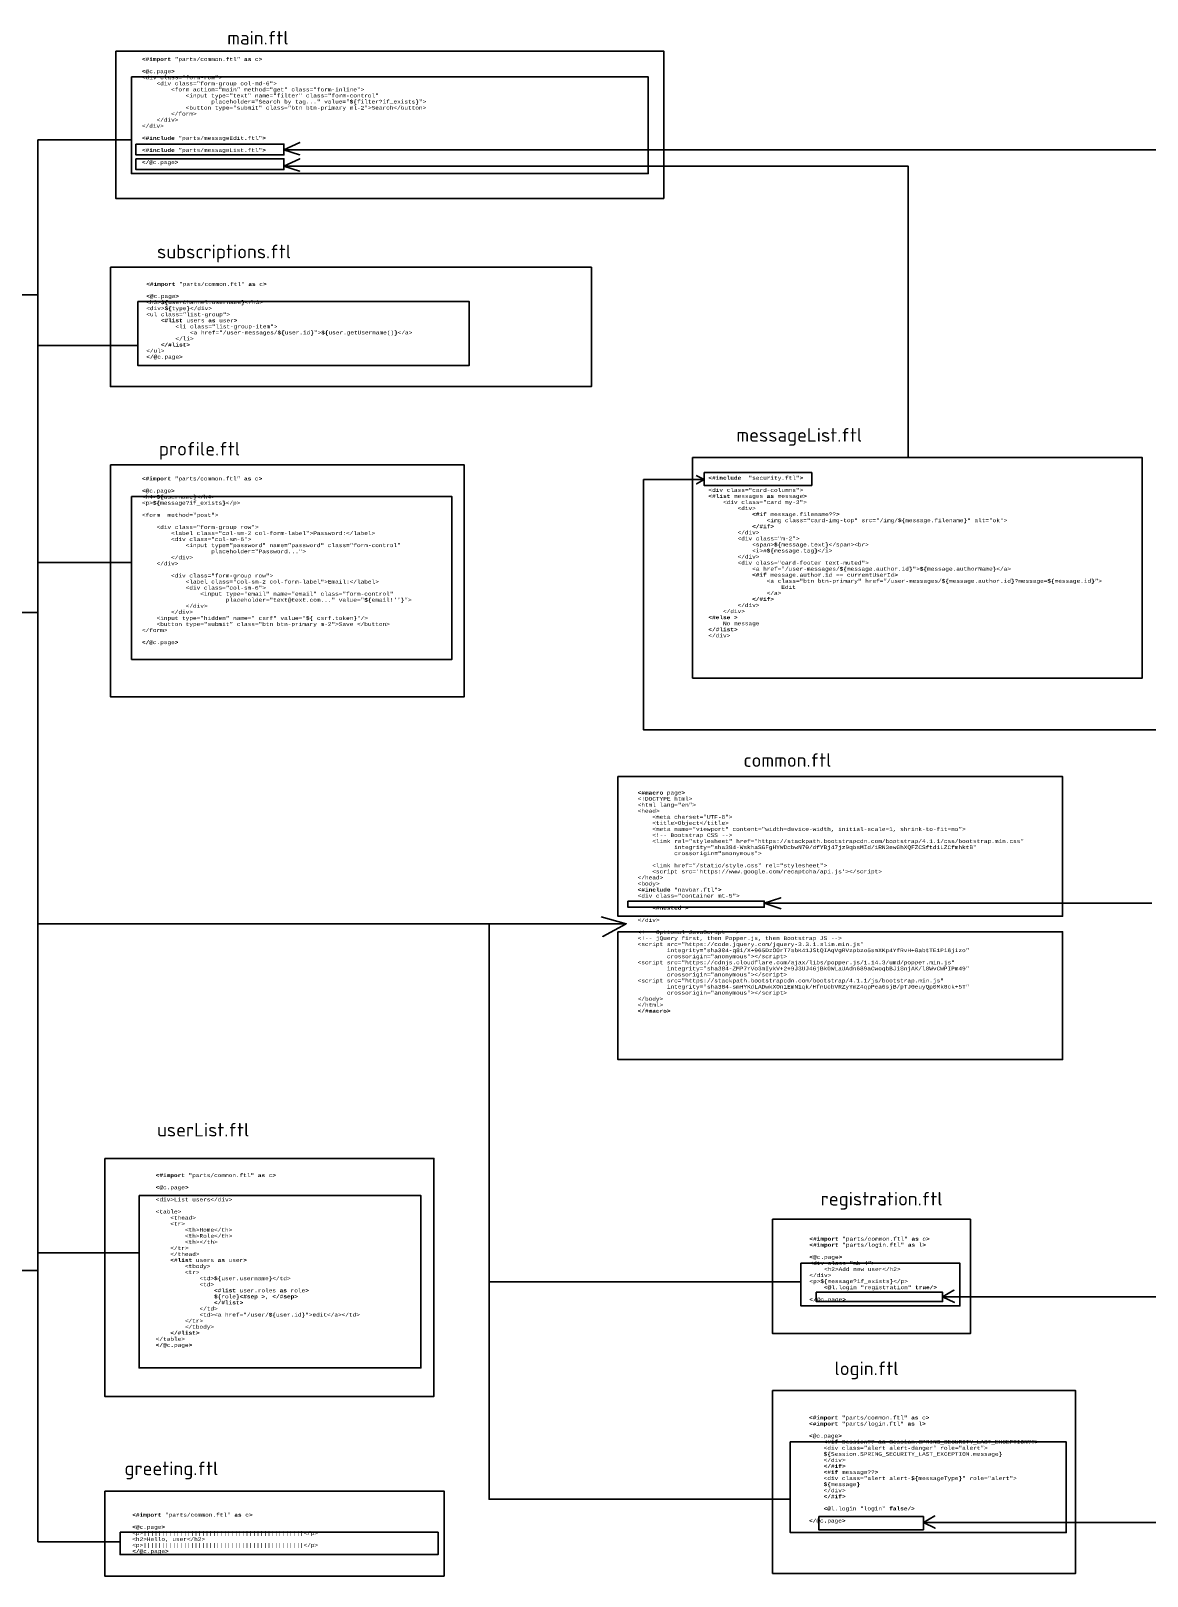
# Model space of a CAD drawing. Header units: millimetres. Extents: x 2803 to 4170, y 2152 to 2948.
# Drawn here: x 3096 to 3672, y 2152 to 2948 of the extents above; entities that cross this region are included whole.
import ezdxf

# ---------------------------------------------------------------- set-up
doc = ezdxf.new("R2010")
doc.units = ezdxf.units.MM
doc.styles.get("Standard").update_dxf_attribs({"font": 'arial.ttf'})

msp = doc.modelspace()

# ---------------------------------------------------------------- linework, layer by layer
at = {"color": 3, "lineweight": 30}
for p, q in [((3100.06, 2892.22), (3148.22, 2892.22)), ((3100.06, 2812.33), (2992.76, 2812.33)), ((3100.06, 2786.14), (3151.61, 2786.14)), ((3148.32, 2674.27), (3100.06, 2674.27)), ((3026.37, 2648.46), (3100.06, 2648.46)), ((3152.18, 2318.37), (3100.06, 2318.37))]:
    msp.add_line(p, q, dxfattribs=at)
at = {"color": 4, "lineweight": 30}
for points in [[(3140.19, 2937.95), (3422.72, 2937.95), (3422.72, 2862), (3140.19, 2862)], [(3137.41, 2826.52), (3385.43, 2826.52), (3385.43, 2765.02), (3137.41, 2765.02)], [(3137.47, 2724.64), (3319.83, 2724.64), (3319.83, 2605.08), (3137.47, 2605.08)], [(3134.54, 2367.05), (3304.23, 2367.05), (3304.23, 2244.36), (3134.54, 2244.36)], [(3478.83, 2247.43), (3635.09, 2247.43), (3635.09, 2153.17), (3478.83, 2153.17)], [(3134.54, 2195.55), (3309.43, 2195.55), (3309.43, 2151.75), (3134.54, 2151.75)]]:
    msp.add_lwpolyline(points, close=True, dxfattribs=at)
at = {"color": 3, "lineweight": 30}
for points in [[(3148.22, 2924.64), (3414.75, 2924.64), (3414.75, 2874.82), (3148.22, 2874.82)], [(3151.61, 2808.89), (3322.34, 2808.89), (3322.34, 2775.84), (3151.61, 2775.84)], [(3148.32, 2708.29), (3313.51, 2708.29), (3313.51, 2624.34), (3148.32, 2624.34)], [(3399.1, 2563.94), (3628.31, 2563.94), (3628.31, 2491.9), (3399.1, 2491.9)], [(3399.1, 2483.98), (3628.31, 2483.98), (3628.31, 2418.03), (3399.1, 2418.03)], [(3152.18, 2347.94), (3297.48, 2347.94), (3297.48, 2259.04), (3152.18, 2259.04)], [(3478.83, 2335.74), (3580.87, 2335.74), (3580.87, 2276.78), (3478.83, 2276.78)], [(3493.46, 2313.04), (3575.45, 2313.04), (3575.45, 2291.08), (3493.46, 2291.08)], [(3487.94, 2220.91), (3630.28, 2220.91), (3630.28, 2174.22), (3487.94, 2174.22)], [(3142.43, 2174.32), (3306.33, 2174.32), (3306.33, 2162.82), (3142.43, 2162.82)]]:
    msp.add_lwpolyline(points, close=True, dxfattribs=at)
for points in [[(3100.06, 2892.22), (3100.06, 2169.43)], [(3390.37, 2491.68), (3403.35, 2488.06), (3391.25, 2481.53), (3403.35, 2488.06), (3100.06, 2488.06)], [(3332.66, 2488.06), (3332.66, 2191.39), (3487.94, 2191.39)], [(3025.76, 2309.3), (3100.06, 2309.3)], [(3493.46, 2303.45), (3332.66, 2303.45)], [(3142.43, 2169.43), (3100.06, 2169.43)]]:
    msp.add_lwpolyline(points, dxfattribs=at)
at = {"color": 64, "lineweight": 30}
for points in [[(3150.6, 2890.07), (3226.91, 2890.07), (3226.91, 2884.46), (3150.6, 2884.46)], [(3150.6, 2882.47), (3226.91, 2882.47), (3226.91, 2876.85), (3150.6, 2876.85)], [(3437.55, 2728.37), (3669.46, 2728.37), (3669.46, 2614.71), (3437.55, 2614.71)]]:
    msp.add_lwpolyline(points, close=True, dxfattribs=at)
for points in [[(3226.91, 2887.08), (3235.07, 2890.89), (3226.91, 2887.08), (3234.98, 2884.55), (3226.91, 2887.08), (3813.18, 2887.08), (3813.18, 2821.87)], [(3226.91, 2878.68), (3235.07, 2882.48), (3226.91, 2878.68), (3234.98, 2876.14), (3226.91, 2878.68), (3548.73, 2878.68), (3548.73, 2728.37)]]:
    msp.add_lwpolyline(points, dxfattribs=at)
at = {"color": 2, "lineweight": 30}
msp.add_lwpolyline([(3439.35, 2719.18), (3443.51, 2717.09), (3439.62, 2714.82), (3443.51, 2717.09), (3412.28, 2717.09), (3412.28, 2588.03), (3711.97, 2588.03)], dxfattribs=at)
msp.add_lwpolyline([(3443.51, 2720.65), (3499.06, 2720.65), (3499.06, 2714.07), (3443.51, 2714.07)], close=True, dxfattribs=at)
at = {"color": 1, "lineweight": 30}
msp.add_lwpolyline([(3674.38, 2498.61), (3474.51, 2498.61), (3483.07, 2501.46), (3474.51, 2498.61), (3483.25, 2495.71)], dxfattribs=at)
msp.add_lwpolyline([(3404.28, 2499.75), (3474.51, 2499.75), (3474.51, 2496.59), (3404.28, 2496.59)], close=True, dxfattribs=at)
at = {"color": 6, "lineweight": 30}
for points in [[(3556.58, 2179.32), (3562.44, 2182.77), (3556.58, 2179.32), (3562.65, 2176.44), (3556.58, 2179.32), (3680.78, 2179.32), (3680.78, 2295.69), (3680.78, 2295.69), (3680.78, 2331.41), (3947.73, 2331.41)], [(3566.49, 2295.69), (3572.36, 2299.13), (3566.49, 2295.69), (3572.56, 2292.81), (3566.49, 2295.69), (3680.78, 2295.69), (3680.78, 2295.69)]]:
    msp.add_lwpolyline(points, dxfattribs=at)
for points in [[(3501.32, 2298.08), (3566.49, 2298.08), (3566.49, 2293.28), (3501.32, 2293.28)], [(3502.62, 2182.4), (3556.58, 2182.4), (3556.58, 2175.6), (3502.62, 2175.6)]]:
    msp.add_lwpolyline(points, close=True, dxfattribs=at)

# ---------------------------------------------------------------- texts
at = {"attachment_point": 1}
for s, width, insert, char_height in [('{\\fISOCPEUR|b0|i0|c0|p34;main.ftl}', 101.5882, (3197.65, 2948.35), 7), ('{\\fCourier New|b1|i0|c204|p49;\\H0.75x;\\C23;\\c3307724;<#import \\fCourier New|b0|i0|c204|p49;\\C75;\\c5867370;"parts/common.ftl" \\fCourier New|b1|i0|c204|p49;\\C23;\\c3307724;as \\fCourier New|b0|i0|c204|p49;\\C9;\\c13023145;c\\fCourier New|b1|i0|c204|p49;\\C23;\\c3307724;>^J^J<@\\fCourier New|b0|i0|c204|p49;\\C9;\\c13023145;c.page\\fCourier New|b1|i0|c204|p49;\\C23;\\c3307724;>^J\\fCourier New|b0|i0|c204|p49;\\C43;\\c6995944;<div \\C9;\\c12237498;class=\\C73;\\c6406821;"form-row"\\C43;\\c6995944;>^J    <div \\C9;\\c12237498;class=\\C73;\\c6406821;"form-group col-md-6"\\C43;\\c6995944;>^J        <form \\C9;\\c12237498;action=\\C73;\\c6406821;"main" \\C9;\\c12237498;method=\\C73;\\c6406821;"get" \\C9;\\c12237498;class=\\C73;\\c6406821;"form-inline"\\C43;\\c6995944;>^J            <input \\C9;\\c12237498;type=\\C73;\\c6406821;"text" \\C9;\\c12237498;name=\\C73;\\c6406821;"filter" \\C9;\\c12237498;class=\\C73;\\c6406821;"form-control"^J                   \\C9;\\c12237498;placeholder=\\C73;\\c6406821;"Search by tag..." \\C9;\\c12237498;value=\\C73;\\c6406821;"\\fCourier New|b1|i0|c204|p49;\\C23;\\c3307724;$\\{\\fCourier New|b0|i0|c204|p49;\\C9;\\c13023145;filter\\C153;\\c12293992;?\\C9;\\c13023145;if_exists\\fCourier New|b1|i0|c204|p49;\\C23;\\c3307724;\\}\\fCourier New|b0|i0|c204|p49;\\C73;\\c6406821;"\\C43;\\c6995944;>^J            <button \\C9;\\c12237498;type=\\C73;\\c6406821;"submit" \\C9;\\c12237498;class=\\C73;\\c6406821;"btn btn-primary ml-2"\\C43;\\c6995944;>\\C9;\\c13023145;Search\\C43;\\c6995944;</button>^J        </form>^J    </div>^J</div>^J^J\\fCourier New|b1|i0|c204|p49;\\C23;\\c3307724;<#include \\fCourier New|b0|i0|c204|p49;\\C75;\\c5867370;"parts/messageEdit.ftl"\\fCourier New|b1|i0|c204|p49;\\C23;\\c3307724;>\\fCourier New|b1|i0|c0|p49;\\P\\fCourier New|b1|i0|c204|p49;^J<#include \\fCourier New|b0|i0|c204|p49;\\C75;\\c5867370;"parts/messageList.ftl"\\fCourier New|b1|i0|c204|p49;\\C23;\\c3307724;>^J^J</@\\fCourier New|b0|i0|c204|p49;\\C9;\\c13023145;c.page\\fCourier New|b1|i0|c204|p49;\\C23;\\c3307724;>}', 201.7498, (3153.7, 2934.72), 2.5), ('{\\fISOCPEUR|b0|i0|c0|p34;subscriptions.ftl}', 101.5882, (3161.47, 2838.15), 7), ('{\\fCourier New|b1|i0|c204|p49;\\H0.75x;\\C23;\\c3307724;<#import \\fCourier New|b0|i0|c204|p49;\\C75;\\c5867370;"parts/common.ftl" \\fCourier New|b1|i0|c204|p49;\\C23;\\c3307724;as \\fCourier New|b0|i0|c204|p49;\\C9;\\c13023145;c\\fCourier New|b1|i0|c204|p49;\\C23;\\c3307724;>^J^J<@\\fCourier New|b0|i0|c204|p49;\\C9;\\c13023145;c.page\\fCourier New|b1|i0|c204|p49;\\C23;\\c3307724;>^J\\fCourier New|b0|i0|c204|p49;\\C43;\\c6995944;<h3>\\fCourier New|b1|i0|c204|p49;\\C23;\\c3307724;$\\{\\fCourier New|b0|i0|c204|p49;\\C9;\\c13023145;userChannel.username\\fCourier New|b1|i0|c204|p49;\\C23;\\c3307724;\\}\\fCourier New|b0|i0|c204|p49;\\C43;\\c6995944;</h3>^J<div>\\fCourier New|b1|i0|c204|p49;\\C23;\\c3307724;$\\{\\fCourier New|b0|i0|c204|p49;\\C9;\\c13023145;type\\fCourier New|b1|i0|c204|p49;\\C23;\\c3307724;\\}\\fCourier New|b0|i0|c204|p49;\\C43;\\c6995944;</div>^J<ul \\C9;\\c12237498;class=\\C73;\\c6406821;"list-group"\\C43;\\c6995944;>^J    \\fCourier New|b1|i0|c204|p49;\\C23;\\c3307724;<#list \\fCourier New|b0|i0|c204|p49;\\C9;\\c13023145;users \\fCourier New|b1|i0|c204|p49;\\C23;\\c3307724;as \\fCourier New|b0|i0|c204|p49;\\C9;\\c13023145;user\\fCourier New|b1|i0|c204|p49;\\C23;\\c3307724;>^J        \\fCourier New|b0|i0|c204|p49;\\C43;\\c6995944;<li \\C9;\\c12237498;class=\\C73;\\c6406821;"list-group-item"\\C43;\\c6995944;>^J            <a \\C9;\\c12237498;href=\\C73;\\c6406821;"/user-messages/\\fCourier New|b1|i0|c204|p49;\\C23;\\c3307724;$\\{\\fCourier New|b0|i0|c204|p49;\\C9;\\c13023145;user.id\\fCourier New|b1|i0|c204|p49;\\C23;\\c3307724;\\}\\fCourier New|b0|i0|c204|p49;\\C73;\\c6406821;"\\C43;\\c6995944;>\\fCourier New|b1|i0|c204|p49;\\C23;\\c3307724;$\\{\\fCourier New|b0|i0|c204|p49;\\C9;\\c13023145;user.getUsername()\\fCourier New|b1|i0|c204|p49;\\C23;\\c3307724;\\}\\fCourier New|b0|i0|c204|p49;\\C43;\\c6995944;</a>^J        </li>^J    \\fCourier New|b1|i0|c204|p49;\\C23;\\c3307724;</#list>^J\\fCourier New|b0|i0|c204|p49;\\C43;\\c6995944;</ul>^J\\fCourier New|b1|i0|c204|p49;\\C23;\\c3307724;</@\\fCourier New|b0|i0|c204|p49;\\C9;\\c13023145;c.page\\fCourier New|b1|i0|c204|p49;\\C23;\\c3307724;>}', 165.7388, (3155.93, 2818.79), 2.5), ('{\\fISOCPEUR|b0|i0|c0|p34;messageList.ftl}', 101.5882, (3460.15, 2743.61), 7), ('{\\fISOCPEUR|b0|i0|c0|p34;profile.ftl}', 101.5882, (3162.42, 2736.46), 7), ('{\\fCourier New|b1|i0|c204|p49;\\H0.75x;\\C23;\\c3307724;<#import \\fCourier New|b0|i0|c204|p49;\\C75;\\c5867370;"parts/common.ftl" \\fCourier New|b1|i0|c204|p49;\\C23;\\c3307724;as \\fCourier New|b0|i0|c204|p49;\\C9;\\c13023145;c\\fCourier New|b1|i0|c204|p49;\\C23;\\c3307724;>^J^J<@\\fCourier New|b0|i0|c204|p49;\\C9;\\c13023145;c.page\\fCourier New|b1|i0|c204|p49;\\C23;\\c3307724;>^J\\fCourier New|b0|i0|c204|p49;\\C43;\\c6995944;<h4>\\fCourier New|b1|i0|c204|p49;\\C23;\\c3307724;$\\{\\fCourier New|b0|i0|c204|p49;\\C9;\\c13023145;username\\fCourier New|b1|i0|c204|p49;\\C23;\\c3307724;\\}\\fCourier New|b0|i0|c204|p49;\\C43;\\c6995944;</h4>^J<p>\\fCourier New|b1|i0|c204|p49;\\C23;\\c3307724;$\\{\\fCourier New|b0|i0|c204|p49;\\C9;\\c13023145;message\\C153;\\c12293992;?\\C9;\\c13023145;if_exists\\fCourier New|b1|i0|c204|p49;\\C23;\\c3307724;\\}\\fCourier New|b0|i0|c204|p49;\\C43;\\c6995944;</p>^J^J<form  \\C9;\\c12237498;method=\\C73;\\c6406821;"post"\\C43;\\c6995944;>^J^J    <div \\C9;\\c12237498;class=\\C73;\\c6406821;"form-group row"\\C43;\\c6995944;>^J        <label \\C9;\\c12237498;class=\\C73;\\c6406821;"col-sm-2 col-form-label"\\C43;\\c6995944;>\\C9;\\c13023145;Password:\\C43;\\c6995944;</label>^J        <div \\C9;\\c12237498;class=\\C73;\\c6406821;"col-sm-6"\\C43;\\c6995944;>^J            <input \\C9;\\c12237498;type=\\C73;\\c6406821;"password" \\C9;\\c12237498;name=\\C73;\\c6406821;"password" \\C9;\\c12237498;class=\\C73;\\c6406821;"form-control"^J                   \\C9;\\c12237498;placeholder=\\C73;\\c6406821;"Password..."\\C43;\\c6995944;>^J        </div>^J    </div>^J^J        <div \\C9;\\c12237498;class=\\C73;\\c6406821;"form-group row"\\C43;\\c6995944;>^J            <label \\C9;\\c12237498;class=\\C73;\\c6406821;"col-sm-2 col-form-label"\\C43;\\c6995944;>\\C9;\\c13023145;Email:\\C43;\\c6995944;</label>^J            <div \\C9;\\c12237498;class=\\C73;\\c6406821;"col-sm-6"\\C43;\\c6995944;>^J                <input \\C9;\\c12237498;type=\\C73;\\c6406821;"email" \\C9;\\c12237498;name=\\C73;\\c6406821;"email" \\C9;\\c12237498;class=\\C73;\\c6406821;"form-control"^J                       \\C9;\\c12237498;placeholder=\\C73;\\c6406821;"text@text.com..." \\C9;\\c12237498;value=\\C73;\\c6406821;"\\fCourier New|b1|i0|c204|p49;\\C23;\\c3307724;$\\{\\fCourier New|b0|i0|c204|p49;\\C9;\\c13023145;email\\C153;\\c12293992;!\\C75;\\c5867370;\'\'\\fCourier New|b1|i0|c204|p49;\\C23;\\c3307724;\\}\\fCourier New|b0|i0|c204|p49;\\C73;\\c6406821;"\\C43;\\c6995944;>^J            </div>^J        </div>^J    <input \\C9;\\c12237498;type=\\C73;\\c6406821;"hidden" \\C9;\\c12237498;name=\\C73;\\c6406821;"_csrf" \\C9;\\c12237498;value=\\C73;\\c6406821;"\\fCourier New|b1|i0|c204|p49;\\C23;\\c3307724;$\\{\\fCourier New|b0|i0|c204|p49;\\C9;\\c13023145;_csrf.token\\fCourier New|b1|i0|c204|p49;\\C23;\\c3307724;\\}\\fCourier New|b0|i0|c204|p49;\\C73;\\c6406821;"\\C43;\\c6995944;/>^J    <button \\C9;\\c12237498;type=\\C73;\\c6406821;"submit" \\C9;\\c12237498;class=\\C73;\\c6406821;"btn btn-primary m-2"\\C43;\\c6995944;>\\C9;\\c13023145;Save \\C43;\\c6995944;</button>^J</form>^J^J\\fCourier New|b1|i0|c204|p49;\\C23;\\c3307724;</@\\fCourier New|b0|i0|c204|p49;\\C9;\\c13023145;c.page\\fCourier New|b1|i0|c204|p49;\\C23;\\c3307724;>}', 158.164, (3153.7, 2718.49), 2.5), ('{\\fCourier New|b1|i0|c204|p49;\\H0.75x;\\C23;\\c3307724;<#include  \\fCourier New|b0|i0|c204|p49;\\C75;\\c5867370;"security.ftl"\\fCourier New|b1|i0|c204|p49;\\C23;\\c3307724;>^J^J\\fCourier New|b0|i0|c204|p49;\\C43;\\c6995944;<div \\C9;\\c12237498;class=\\C73;\\c6406821;"card-columns"\\C43;\\c6995944;>^J\\fCourier New|b1|i0|c204|p49;\\C23;\\c3307724;<#list \\fCourier New|b0|i0|c204|p49;\\C9;\\c13023145;messages \\fCourier New|b1|i0|c204|p49;\\C23;\\c3307724;as \\fCourier New|b0|i0|c204|p49;\\C9;\\c13023145;message\\fCourier New|b1|i0|c204|p49;\\C23;\\c3307724;>^J    \\fCourier New|b0|i0|c204|p49;\\C43;\\c6995944;<div \\C9;\\c12237498;class=\\C73;\\c6406821;"card my-3"\\C43;\\c6995944;>^J        <div>^J            \\fCourier New|b1|i0|c204|p49;\\C23;\\c3307724;<#if \\fCourier New|b0|i0|c204|p49;\\C9;\\c13023145;message.filename\\C153;\\c12293992;??\\fCourier New|b1|i0|c204|p49;\\C23;\\c3307724;>^J                \\fCourier New|b0|i0|c204|p49;\\C43;\\c6995944;<img \\C9;\\c12237498;class=\\C73;\\c6406821;"card-img-top" \\C9;\\c12237498;src=\\C73;\\c6406821;"/img/\\fCourier New|b1|i0|c204|p49;\\C23;\\c3307724;$\\{\\fCourier New|b0|i0|c204|p49;\\C9;\\c13023145;message.filename\\fCourier New|b1|i0|c204|p49;\\C23;\\c3307724;\\}\\fCourier New|b0|i0|c204|p49;\\C73;\\c6406821;" \\C9;\\c12237498;alt=\\C73;\\c6406821;"ok"\\C43;\\c6995944;>^J            \\fCourier New|b1|i0|c204|p49;\\C23;\\c3307724;</#if>^J        \\fCourier New|b0|i0|c204|p49;\\C43;\\c6995944;</div>^J        <div \\C9;\\c12237498;class=\\C73;\\c6406821;"m-2"\\C43;\\c6995944;>^J            <span>\\fCourier New|b1|i0|c204|p49;\\C23;\\c3307724;$\\{\\fCourier New|b0|i0|c204|p49;\\C9;\\c13023145;message.text\\fCourier New|b1|i0|c204|p49;\\C23;\\c3307724;\\}\\fCourier New|b0|i0|c204|p49;\\C43;\\c6995944;</span><br>^J            <i>\\C9;\\c13023145;#\\fCourier New|b1|i0|c204|p49;\\C23;\\c3307724;$\\{\\fCourier New|b0|i0|c204|p49;\\C9;\\c13023145;message.tag\\fCourier New|b1|i0|c204|p49;\\C23;\\c3307724;\\}\\fCourier New|b0|i0|c204|p49;\\C43;\\c6995944;</i>^J        </div>^J        <div \\C9;\\c12237498;class=\\C73;\\c6406821;"card-footer text-muted"\\C43;\\c6995944;>^J            <a \\C9;\\c12237498;href=\\C73;\\c6406821;"/user-messages/\\fCourier New|b1|i0|c204|p49;\\C23;\\c3307724;$\\{\\fCourier New|b0|i0|c204|p49;\\C9;\\c13023145;message.author.id\\fCourier New|b1|i0|c204|p49;\\C23;\\c3307724;\\}\\fCourier New|b0|i0|c204|p49;\\C73;\\c6406821;"\\C43;\\c6995944;>\\fCourier New|b1|i0|c204|p49;\\C23;\\c3307724;$\\{\\fCourier New|b0|i0|c204|p49;\\C9;\\c13023145;message.authorName\\fCourier New|b1|i0|c204|p49;\\C23;\\c3307724;\\}\\fCourier New|b0|i0|c204|p49;\\C43;\\c6995944;</a>^J            \\fCourier New|b1|i0|c204|p49;\\C23;\\c3307724;<#if \\fCourier New|b0|i0|c204|p49;\\C9;\\c13023145;message.author.id == currentUserId\\fCourier New|b1|i0|c204|p49;\\C23;\\c3307724;>^J                \\fCourier New|b0|i0|c204|p49;\\C43;\\c6995944;<a \\C9;\\c12237498;class=\\C73;\\c6406821;"btn btn-primary" \\C9;\\c12237498;href=\\C73;\\c6406821;"/user-messages/\\fCourier New|b1|i0|c204|p49;\\C23;\\c3307724;$\\{\\fCourier New|b0|i0|c204|p49;\\C9;\\c13023145;message.author.id\\fCourier New|b1|i0|c204|p49;\\C23;\\c3307724;\\}\\fCourier New|b0|i0|c204|p49;\\C73;\\c6406821;?message=\\fCourier New|b1|i0|c204|p49;\\C23;\\c3307724;$\\{\\fCourier New|b0|i0|c204|p49;\\C9;\\c13023145;message.id\\fCourier New|b1|i0|c204|p49;\\C23;\\c3307724;\\}\\fCourier New|b0|i0|c204|p49;\\C73;\\c6406821;"\\C43;\\c6995944;>^J                    \\C9;\\c13023145;Edit^J                \\C43;\\c6995944;</a>^J            \\fCourier New|b1|i0|c204|p49;\\C23;\\c3307724;</#if>^J        \\fCourier New|b0|i0|c204|p49;\\C43;\\c6995944;</div>^J    </div>^J\\fCourier New|b1|i0|c204|p49;\\C23;\\c3307724;<#else >^J    \\fCourier New|b0|i0|c204|p49;\\C9;\\c13023145;No message^J\\fCourier New|b1|i0|c204|p49;\\C23;\\c3307724;</#list>^J\\fCourier New|b0|i0|c204|p49;\\C43;\\c6995944;</div>}', 278.3223, (3445.76, 2718.86), 2.5), ('{\\fISOCPEUR|b0|i0|c0|p34;common.ftl}', 101.5882, (3463.84, 2575.95), 7), ('{\\fCourier New|b1|i0|c204|p49;\\H0.75x;\\C23;\\c3307724;<#macro \\fCourier New|b0|i0|c204|p49;\\C9;\\c13023145;page\\fCourier New|b1|i0|c204|p49;\\C23;\\c3307724;>^J\\fCourier New|b0|i0|c204|p49;\\C43;\\c6995944;<!DOCTYPE \\C9;\\c12237498;html\\C43;\\c6995944;>^J<html \\C9;\\c12237498;lang=\\C73;\\c6406821;"en"\\C43;\\c6995944;>^J<head>^J    <meta \\C9;\\c12237498;charset=\\C73;\\c6406821;"UTF-8"\\C43;\\c6995944;>^J    <title>\\C9;\\c13023145;Object\\C43;\\c6995944;</title>^J    <meta \\C9;\\c12237498;name=\\C73;\\c6406821;"viewport" \\C9;\\c12237498;content=\\C73;\\c6406821;"width=device-width, initial-scale=1, shrink-to-fit=no"\\C43;\\c6995944;>^J    \\C8;<!-- Bootstrap CSS -->^J    \\C43;\\c6995944;<link \\C9;\\c12237498;rel=\\C73;\\c6406821;"stylesheet" \\C9;\\c12237498;href=\\C73;\\c6406821;"https://stackpath.bootstrapcdn.com/bootstrap/4.1.1/css/bootstrap.min.css"^J          \\C9;\\c12237498;integrity=\\C73;\\c6406821;"sha384-WskhaSGFgHYWDcbwN70/dfYBj47jz9qbsMId/iRN3ewGhXQFZCSftd1LZCfmhktB"^J          \\C9;\\c12237498;crossorigin=\\C73;\\c6406821;"anonymous"\\C43;\\c6995944;>^J^J    <link \\C9;\\c12237498;href=\\C73;\\c6406821;"/static/style.css" \\C9;\\c12237498;rel=\\C73;\\c6406821;"stylesheet"\\C43;\\c6995944;>^J    <script \\C9;\\c12237498;src=\\C73;\\c6406821;\'https://www.google.com/recaptcha/api.js\'\\C43;\\c6995944;></script>^J</head>^J<body>^J\\fCourier New|b1|i0|c204|p49;\\C23;\\c3307724;<#include \\fCourier New|b0|i0|c204|p49;\\C75;\\c5867370;"navbar.ftl"\\fCourier New|b1|i0|c204|p49;\\C23;\\c3307724;>^J\\fCourier New|b0|i0|c204|p49;\\C43;\\c6995944;<div \\C9;\\c12237498;class=\\C73;\\c6406821;"container mt-5"\\C43;\\c6995944;>\\fCourier New|b0|i0|c0|p49;\\P\\fCourier New|b0|i0|c204|p49;^J    \\fCourier New|b1|i0|c204|p49;\\C23;\\c3307724;<#nested >\\fCourier New|b1|i0|c0|p49;\\P\\fCourier New|b1|i0|c204|p49;^J\\fCourier New|b0|i0|c204|p49;\\C43;\\c6995944;</div>^J^J\\C8;<!-- Optional JavaScript -->^J<!-- jQuery first, then Popper.js, then Bootstrap JS -->^J\\C43;\\c6995944;<script \\C9;\\c12237498;src=\\C73;\\c6406821;"https://code.jquery.com/jquery-3.3.1.slim.min.js"^J        \\C9;\\c12237498;integrity=\\C73;\\c6406821;"sha384-q8i/X+965DzO0rT7abK41JStQIAqVgRVzpbzo5smXKp4YfRvH+8abtTE1Pi6jizo"^J        \\C9;\\c12237498;crossorigin=\\C73;\\c6406821;"anonymous"\\C43;\\c6995944;></script>^J<script \\C9;\\c12237498;src=\\C73;\\c6406821;"https://cdnjs.cloudflare.com/ajax/libs/popper.js/1.14.3/umd/popper.min.js"^J        \\C9;\\c12237498;integrity=\\C73;\\c6406821;"sha384-ZMP7rVo3mIykV+2+9J3UJ46jBk0WLaUAdn689aCwoqbBJiSnjAK/l8WvCWPIPm49"^J        \\C9;\\c12237498;crossorigin=\\C73;\\c6406821;"anonymous"\\C43;\\c6995944;></script>^J<script \\C9;\\c12237498;src=\\C73;\\c6406821;"https://stackpath.bootstrapcdn.com/bootstrap/4.1.1/js/bootstrap.min.js"^J        \\C9;\\c12237498;integrity=\\C73;\\c6406821;"sha384-smHYKdLADwkXOn1EmN1qk/HfnUcbVRZyYmZ4qpPea6sjB/pTJ0euyQp0Mk8ck+5T"^J        \\C9;\\c12237498;crossorigin=\\C73;\\c6406821;"anonymous"\\C43;\\c6995944;></script>^J</body>^J</html>^J\\fCourier New|b1|i0|c204|p49;\\C23;\\c3307724;</#macro>}', 266.3189, (3409.29, 2556.57), 2.5), ('{\\fISOCPEUR|b0|i0|c0|p34;userList.ftl}', 101.5882, (3161.46, 2385.39), 7), ('{\\fCourier New|b1|i0|c204|p49;\\H0.75x;\\C23;\\c3307724;<#import \\fCourier New|b0|i0|c204|p49;\\C75;\\c5867370;"parts/common.ftl" \\fCourier New|b1|i0|c204|p49;\\C23;\\c3307724;as \\fCourier New|b0|i0|c204|p49;\\C9;\\c13023145;c\\fCourier New|b1|i0|c204|p49;\\C23;\\c3307724;>^J^J<@\\fCourier New|b0|i0|c204|p49;\\C9;\\c13023145;c.page\\fCourier New|b1|i0|c204|p49;\\C23;\\c3307724;>^J^J\\fCourier New|b0|i0|c204|p49;\\C43;\\c6995944;<div>\\C9;\\c13023145;List users\\C43;\\c6995944;</div>^J^J<table>^J    <thead>^J    <tr>^J        <th>\\C9;\\c13023145;Home\\C43;\\c6995944;</th>^J        <th>\\C9;\\c13023145;Role\\C43;\\c6995944;</th>^J        <th></th>^J    </tr>^J    </thead>^J    \\fCourier New|b1|i0|c204|p49;\\C23;\\c3307724;<#list \\fCourier New|b0|i0|c204|p49;\\C9;\\c13023145;users \\fCourier New|b1|i0|c204|p49;\\C23;\\c3307724;as \\fCourier New|b0|i0|c204|p49;\\C9;\\c13023145;user\\fCourier New|b1|i0|c204|p49;\\C23;\\c3307724;>^J        \\fCourier New|b0|i0|c204|p49;\\C43;\\c6995944;<tbody>^J        <tr>^J            <td>\\fCourier New|b1|i0|c204|p49;\\C23;\\c3307724;$\\{\\fCourier New|b0|i0|c204|p49;\\C9;\\c13023145;user.username\\fCourier New|b1|i0|c204|p49;\\C23;\\c3307724;\\}\\fCourier New|b0|i0|c204|p49;\\C43;\\c6995944;</td>^J            <td>^J                \\fCourier New|b1|i0|c204|p49;\\C23;\\c3307724;<#list \\fCourier New|b0|i0|c204|p49;\\C9;\\c13023145;user.roles \\fCourier New|b1|i0|c204|p49;\\C23;\\c3307724;as \\fCourier New|b0|i0|c204|p49;\\C9;\\c13023145;role\\fCourier New|b1|i0|c204|p49;\\C23;\\c3307724;>^J                $\\{\\fCourier New|b0|i0|c204|p49;\\C9;\\c13023145;role\\fCourier New|b1|i0|c204|p49;\\C23;\\c3307724;\\}<#sep >\\fCourier New|b0|i0|c204|p49;\\C9;\\c13023145;, \\fCourier New|b1|i0|c204|p49;\\C23;\\c3307724;</#sep>^J                </#list>^J            \\fCourier New|b0|i0|c204|p49;\\C43;\\c6995944;</td>^J            <td><a \\C9;\\c12237498;href=\\C73;\\c6406821;"/user/\\fCourier New|b1|i0|c204|p49;\\C23;\\c3307724;$\\{\\fCourier New|b0|i0|c204|p49;\\C9;\\c13023145;user.id\\fCourier New|b1|i0|c204|p49;\\C23;\\c3307724;\\}\\fCourier New|b0|i0|c204|p49;\\C73;\\c6406821;"\\C43;\\c6995944;>\\C9;\\c13023145;edit\\C43;\\c6995944;</a></td>^J        </tr>^J        </tbody>^J    \\fCourier New|b1|i0|c204|p49;\\C23;\\c3307724;</#list>^J\\fCourier New|b0|i0|c204|p49;\\C43;\\c6995944;</table>^J\\fCourier New|b1|i0|c204|p49;\\C23;\\c3307724;</@\\fCourier New|b0|i0|c204|p49;\\C9;\\c13023145;c.page\\fCourier New|b1|i0|c204|p49;\\C23;\\c3307724;>}', 165.1646, (3160.82, 2359.32), 2.5), ('{\\fISOCPEUR|b0|i0|c0|p34;registration.ftl}', 101.5882, (3503.63, 2349.81), 7), ('{\\fCourier New|b1|i0|c204|p49;\\H0.75x;\\C23;\\c3307724;<#import \\fCourier New|b0|i0|c204|p49;\\C75;\\c5867370;"parts/common.ftl" \\fCourier New|b1|i0|c204|p49;\\C23;\\c3307724;as \\fCourier New|b0|i0|c204|p49;\\C9;\\c13023145;c\\fCourier New|b1|i0|c204|p49;\\C23;\\c3307724;>^J<#import \\fCourier New|b0|i0|c204|p49;\\C75;\\c5867370;"parts/login.ftl" \\fCourier New|b1|i0|c204|p49;\\C23;\\c3307724;as \\fCourier New|b0|i0|c204|p49;\\C9;\\c13023145;l\\fCourier New|b1|i0|c204|p49;\\C23;\\c3307724;>^J^J<@\\fCourier New|b0|i0|c204|p49;\\C9;\\c13023145;c.page\\fCourier New|b1|i0|c204|p49;\\C23;\\c3307724;>^J\\fCourier New|b0|i0|c204|p49;\\C43;\\c6995944;<div \\C9;\\c12237498;class=\\C73;\\c6406821;"mb-4"\\C43;\\c6995944;>^J    <h2>\\C9;\\c13023145;Add new user\\C43;\\c6995944;</h2>^J</div>^J<p>\\fCourier New|b1|i0|c204|p49;\\C23;\\c3307724;$\\{\\fCourier New|b0|i0|c204|p49;\\C9;\\c13023145;message\\C153;\\c12293992;?\\C9;\\c13023145;if_exists\\fCourier New|b1|i0|c204|p49;\\C23;\\c3307724;\\}\\fCourier New|b0|i0|c204|p49;\\C43;\\c6995944;</p>^J    \\fCourier New|b1|i0|c204|p49;\\C23;\\c3307724;<@\\fCourier New|b0|i0|c204|p49;\\C9;\\c13023145;l.login \\C75;\\c5867370;"registration" \\fCourier New|b1|i0|c204|p49;\\C23;\\c3307724;true/>\\fCourier New|b1|i0|c0|p49;\\P\\fCourier New|b1|i0|c204|p49;^J</@\\fCourier New|b0|i0|c204|p49;\\C9;\\c13023145;c.page\\fCourier New|b1|i0|c204|p49;\\C23;\\c3307724;>}', 164.6309, (3497.84, 2326.55), 2.5), ('{\\fISOCPEUR|b0|i0|c0|p34;login.ftl}', 101.5882, (3510.72, 2262.35), 7), ('{\\fCourier New|b1|i0|c204|p49;\\H0.75x;\\C23;\\c3307724;<#import \\fCourier New|b0|i0|c204|p49;\\C75;\\c5867370;"parts/common.ftl" \\fCourier New|b1|i0|c204|p49;\\C23;\\c3307724;as \\fCourier New|b0|i0|c204|p49;\\C9;\\c13023145;c\\fCourier New|b1|i0|c204|p49;\\C23;\\c3307724;>^J<#import \\fCourier New|b0|i0|c204|p49;\\C75;\\c5867370;"parts/login.ftl" \\fCourier New|b1|i0|c204|p49;\\C23;\\c3307724;as \\fCourier New|b0|i0|c204|p49;\\C9;\\c13023145;l\\fCourier New|b1|i0|c204|p49;\\C23;\\c3307724;>^J^J<@\\fCourier New|b0|i0|c204|p49;\\C9;\\c13023145;c.page\\fCourier New|b1|i0|c204|p49;\\C23;\\c3307724;>^J    <#if \\fCourier New|b0|i0|c204|p49;\\C9;\\c13023145;Session\\C153;\\c12293992;?? \\C9;\\c13023145;&& Session.SPRING_SECURITY_LAST_EXCEPTION\\C153;\\c12293992;??\\fCourier New|b1|i0|c204|p49;\\C23;\\c3307724;>^J    \\fCourier New|b0|i0|c204|p49;\\C43;\\c6995944;<div \\C9;\\c12237498;class=\\C73;\\c6406821;"alert alert-danger" \\C9;\\c12237498;role=\\C73;\\c6406821;"alert"\\C43;\\c6995944;>^J    \\fCourier New|b1|i0|c204|p49;\\C23;\\c3307724;$\\{\\fCourier New|b0|i0|c204|p49;\\C9;\\c13023145;Session.SPRING_SECURITY_LAST_EXCEPTION.message\\fCourier New|b1|i0|c204|p49;\\C23;\\c3307724;\\}^J    \\fCourier New|b0|i0|c204|p49;\\C43;\\c6995944;</div>^J    \\fCourier New|b1|i0|c204|p49;\\C23;\\c3307724;</#if>^J    <#if \\fCourier New|b0|i0|c204|p49;\\C9;\\c13023145;message\\C153;\\c12293992;??\\fCourier New|b1|i0|c204|p49;\\C23;\\c3307724;>^J    \\fCourier New|b0|i0|c204|p49;\\C43;\\c6995944;<div \\C9;\\c12237498;class=\\C73;\\c6406821;"alert alert-\\fCourier New|b1|i0|c204|p49;\\C23;\\c3307724;$\\{\\fCourier New|b0|i0|c204|p49;\\C9;\\c13023145;messageType\\fCourier New|b1|i0|c204|p49;\\C23;\\c3307724;\\}\\fCourier New|b0|i0|c204|p49;\\C73;\\c6406821;" \\C9;\\c12237498;role=\\C73;\\c6406821;"alert"\\C43;\\c6995944;>^J    \\fCourier New|b1|i0|c204|p49;\\C23;\\c3307724;$\\{\\fCourier New|b0|i0|c204|p49;\\C9;\\c13023145;message\\fCourier New|b1|i0|c204|p49;\\C23;\\c3307724;\\}^J    \\fCourier New|b0|i0|c204|p49;\\C43;\\c6995944;</div>^J    \\fCourier New|b1|i0|c204|p49;\\C23;\\c3307724;</#if>^J^J    <@\\fCourier New|b0|i0|c204|p49;\\C9;\\c13023145;l.login \\C75;\\c5867370;"login" \\fCourier New|b1|i0|c204|p49;\\C23;\\c3307724;false/>^J^J</@\\fCourier New|b0|i0|c204|p49;\\C9;\\c13023145;c.page\\fCourier New|b1|i0|c204|p49;\\C23;\\c3307724;>}', 191.6421, (3497.66, 2234.38), 2.5), ('{\\fISOCPEUR|b0|i0|c0|p34;greeting.ftl}', 101.5882, (3144.69, 2210.78), 7), ('{\\fCourier New|b1|i0|c204|p49;\\H0.75x;\\C23;\\c3307724;<#import \\fCourier New|b0|i0|c204|p49;\\C75;\\c5867370;"parts/common.ftl" \\fCourier New|b1|i0|c204|p49;\\C23;\\c3307724;as \\fCourier New|b0|i0|c204|p49;\\C9;\\c13023145;c\\fCourier New|b1|i0|c204|p49;\\C23;\\c3307724;>^J^J<@\\fCourier New|b0|i0|c204|p49;\\C9;\\c13023145;c.page\\fCourier New|b1|i0|c204|p49;\\C23;\\c3307724;>\\fCourier New|b1|i0|c0|p49;\\P\\fCourier New|b0|i0|c204|p49;\\H0.99997x;\\C43;\\c6995944;<p>\\C9;\\c13023145;||||||||||||||||||||||||||||||||||||||||||||\\C43;\\c6995944;</p>^J<h2>\\C9;\\c13023145;Hello, user\\C43;\\c6995944;</h2>^J<p>\\C9;\\c13023145;||||||||||||||||||||||||||||||||||||||||||||\\C43;\\c6995944;</p>^J\\fCourier New|b1|i0|c204|p49;\\C23;\\c3307724;</@\\fCourier New|b0|i0|c204|p49;\\C9;\\c13023145;c.page\\fCourier New|b1|i0|c204|p49;\\C23;\\c3307724;>}', 101.5882, (3148.7, 2184.24), 2.5)]:
    msp.add_mtext_dynamic_manual_height_columns(s, width=width, gutter_width=12.5, heights=[0], dxfattribs=dict(at, insert=insert, char_height=char_height))

doc.saveas('drawing.dxf')
